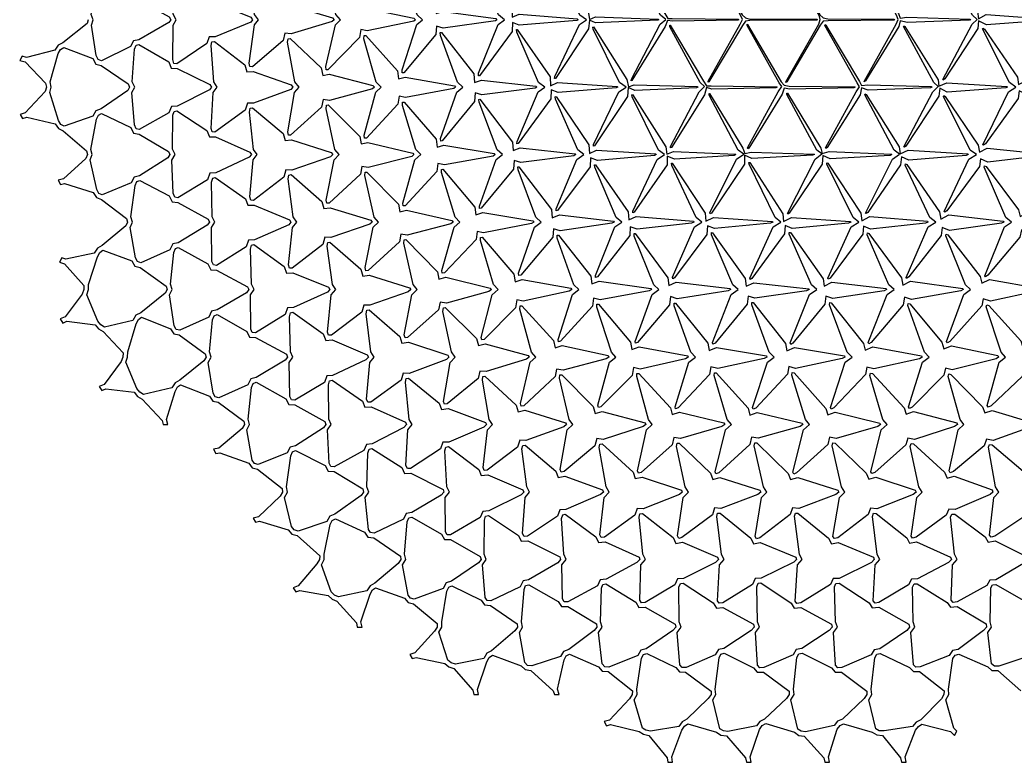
# Model space of a CAD drawing. Extents: x 1 to 101, y 0 to 100.
# Drawn here: x 1 to 64.9, y 0.2 to 47.8 of the extents above; entities that cross this region are included whole.
import ezdxf

# ---------------------------------------------------------------- set-up
doc = ezdxf.new("R2010")
doc.units = 0
doc.layers.add('DEFAULT', color=18, linetype='CONTINUOUS')

msp = doc.modelspace()

# ---------------------------------------------------------------- linework, layer by layer
at = {"layer": 'DEFAULT'}
for points in [[(47.588, 47.918), (47.853, 47.819), (52.166, 47.819), (52.197, 47.794), (52.139, 47.767), (47.866, 47.747), (47.587, 47.691), (47.389, 47.429), (45.239, 43.803), (45.193, 43.782), (45.196, 43.847), (47.238, 47.506), (47.392, 47.806), (47.264, 48.08), (45.184, 51.765), (45.175, 51.837), (45.21, 51.827), (47.366, 48.115)], [(52.565, 47.92), (52.876, 47.856), (57.12, 47.822), (57.156, 47.794), (57.095, 47.764), (52.889, 47.711), (52.565, 47.689), (52.386, 47.433), (50.236, 43.799), (50.179, 43.758), (50.172, 43.798), (52.29, 47.508), (52.366, 47.805), (52.316, 48.079), (50.159, 51.814), (50.161, 51.861), (50.207, 51.832), (52.363, 48.11)], [(57.52, 47.882), (57.94, 47.958), (61.994, 47.83), (62.041, 47.794), (61.971, 47.756), (57.952, 47.611), (57.521, 47.729), (57.427, 47.357), (55.286, 43.874), (55.21, 43.811), (55.191, 43.837), (57.248, 47.507), (57.387, 47.804), (57.272, 48.08), (55.18, 51.772), (55.193, 51.807), (55.257, 51.757), (57.403, 48.186)], [(27.734, 48.183), (28.167, 48.316), (31.545, 47.864), (31.627, 47.794), (31.525, 47.722), (28.177, 47.255), (27.749, 47.38), (27.7, 46.835), (25.642, 44.39), (25.543, 44.387), (25.537, 44.568), (26.49, 47.475), (26.851, 47.794), (26.499, 48.112), (25.533, 51.029), (25.533, 51.218), (25.623, 51.224), (27.686, 48.726)], [(32.605, 47.96), (33.053, 48.137), (36.771, 47.846), (36.839, 47.794), (36.757, 47.741), (33.06, 47.439), (32.62, 47.602), (32.599, 47.03), (30.507, 44.198), (30.432, 44.196), (30.439, 44.352), (31.709, 47.485), (32.117, 47.794), (31.729, 48.102), (30.431, 51.254), (30.418, 51.416), (30.484, 51.422), (32.581, 48.525)], [(37.562, 47.798), (37.951, 47.976), (41.972, 47.831), (42.022, 47.794), (41.95, 47.755), (37.962, 47.594), (37.561, 47.768), (37.506, 47.207), (35.386, 44.022), (35.329, 44.017), (35.34, 44.142), (36.927, 47.494), (37.368, 47.794), (36.94, 48.093), (35.334, 51.458), (35.315, 51.594), (35.361, 51.603), (37.486, 48.342)], [(42.586, 47.876), (42.88, 47.863), (47.112, 47.822), (47.147, 47.794), (47.084, 47.764), (42.894, 47.702), (42.585, 47.734), (42.43, 47.35), (40.291, 43.881), (40.245, 43.872), (40.256, 43.968), (42.11, 47.501), (42.467, 47.805), (42.131, 48.085), (40.246, 51.64), (40.23, 51.742), (40.265, 51.745), (42.41, 48.199)], [(62.534, 47.845), (63.041, 48.118), (66.794, 47.844), (66.858, 47.794), (66.774, 47.742), (63.051, 47.453), (62.551, 47.722), (62.496, 47.226), (60.374, 44.004), (60.275, 43.923), (60.246, 43.949), (62.13, 47.502), (62.454, 47.805), (62.152, 48.085), (60.236, 51.659), (60.26, 51.69), (60.351, 51.617), (62.478, 48.328)], [(13.136, 48.88), (13.526, 48.881), (15.823, 47.946), (15.938, 47.794), (15.815, 47.64), (13.53, 46.701), (13.143, 46.696), (12.999, 46.264), (11.068, 44.952), (10.891, 44.991), (10.813, 45.238), (10.83, 47.451), (11.04, 47.794), (10.844, 48.137), (10.808, 50.364), (10.883, 50.611), (11.057, 50.648), (12.992, 49.31)], [(18.003, 48.649), (18.408, 48.694), (21.064, 47.914), (21.171, 47.794), (21.048, 47.671), (18.416, 46.881), (18.012, 46.924), (17.901, 46.45), (15.924, 44.769), (15.771, 44.782), (15.724, 45.008), (16.053, 47.457), (16.317, 47.794), (16.06, 48.13), (15.721, 50.587), (15.765, 50.815), (15.914, 50.83), (17.894, 49.125)], [(22.871, 48.42), (23.29, 48.51), (26.3, 47.888), (26.4, 47.794), (26.289, 47.699), (23.295, 47.07), (22.878, 47.156), (22.799, 46.645), (20.779, 44.578), (20.655, 44.582), (20.634, 44.791), (21.266, 47.465), (21.585, 47.794), (21.281, 48.122), (20.628, 50.812), (20.648, 51.018), (20.771, 51.021), (22.793, 48.931)], [(8.276, 49.122), (8.639, 49.065), (10.586, 47.983), (10.692, 47.794), (10.572, 47.603), (8.646, 46.511), (8.287, 46.447), (8.111, 46.063), (6.229, 45.149), (6.029, 45.229), (5.905, 45.487), (5.589, 47.451), (5.71, 47.794), (5.574, 48.136), (5.911, 50.085), (6.027, 50.361), (6.214, 50.456), (8.101, 49.506)], [(40.061, 43.495), (40.433, 43.617), (44.507, 43.499), (44.532, 43.464), (44.438, 43.424), (40.469, 43.254), (40.056, 43.433), (40.01, 42.869), (37.892, 39.701), (37.826, 39.682), (37.83, 39.791), (39.449, 43.165), (39.917, 43.464), (39.503, 43.76), (37.805, 47.188), (37.784, 47.317), (37.823, 47.329), (39.956, 43.955)], [(45.073, 43.559), (45.386, 43.541), (49.601, 43.493), (49.617, 43.464), (49.528, 43.43), (45.423, 43.327), (45.072, 43.432), (44.956, 42.972), (42.823, 39.598), (42.761, 39.57), (42.761, 39.649), (44.599, 43.171), (44.96, 43.499), (44.665, 43.754), (42.73, 47.341), (42.715, 47.438), (42.748, 47.44), (44.896, 43.843)], [(50.062, 43.583), (50.383, 43.537), (54.606, 43.492), (54.622, 43.464), (54.535, 43.431), (50.419, 43.332), (50.063, 43.409), (49.935, 43.011), (47.797, 39.56), (47.73, 39.516), (47.721, 39.567), (49.685, 43.174), (49.909, 43.497), (49.754, 43.751), (47.689, 47.426), (47.681, 47.498), (47.718, 47.486), (49.872, 43.796)], [(55.026, 43.564), (55.429, 43.61), (59.516, 43.498), (59.542, 43.464), (59.45, 43.425), (55.462, 43.264), (55.025, 43.427), (54.952, 42.98), (52.818, 39.591), (52.737, 39.528), (52.718, 39.561), (54.691, 43.174), (54.906, 43.495), (54.759, 43.751), (52.686, 47.43), (52.69, 47.482), (52.742, 47.449), (54.891, 43.834)], [(59.994, 43.522), (60.508, 43.736), (64.359, 43.509), (64.4, 43.464), (64.3, 43.414), (60.538, 43.144), (60.048, 43.397), (60.002, 42.884), (57.881, 39.685), (57.782, 39.606), (57.755, 39.637), (59.611, 43.171), (59.954, 43.497), (59.673, 43.754), (57.726, 47.349), (57.739, 47.397), (57.811, 47.346), (59.947, 43.938)], [(25.314, 43.99), (25.744, 44.108), (28.891, 43.548), (28.975, 43.464), (28.855, 43.375), (25.762, 42.791), (25.342, 42.887), (25.272, 42.366), (23.242, 40.197), (23.121, 40.193), (23.103, 40.387), (23.84, 43.139), (24.183, 43.464), (23.87, 43.787), (23.09, 46.571), (23.097, 46.776), (23.202, 46.785), (25.244, 44.506)], [(30.184, 43.766), (30.627, 43.923), (34.125, 43.527), (34.191, 43.464), (34.082, 43.397), (30.648, 42.97), (30.219, 43.102), (30.178, 42.548), (28.112, 40.018), (28.015, 40.009), (28.01, 40.177), (29.051, 43.148), (29.438, 43.464), (29.084, 43.778), (27.995, 46.783), (27.987, 46.967), (28.064, 46.977), (30.142, 44.311)], [(35.062, 43.554), (35.519, 43.754), (39.337, 43.51), (39.381, 43.464), (39.279, 43.413), (35.549, 43.127), (35.107, 43.294), (35.088, 42.72), (32.993, 39.848), (32.913, 39.833), (32.915, 39.97), (34.263, 43.157), (34.692, 43.464), (34.303, 43.768), (32.897, 46.996), (32.878, 47.155), (32.932, 47.168), (35.041, 44.118)], [(65.108, 43.635), (65.613, 43.902), (69.151, 43.525), (69.215, 43.464), (69.108, 43.399), (65.635, 42.991), (65.149, 43.222), (65.079, 42.737), (62.981, 39.831), (62.858, 39.737), (62.822, 39.773), (64.468, 43.166), (64.94, 43.464), (64.524, 43.759), (62.796, 47.208), (62.82, 47.256), (62.922, 47.182), (65.034, 44.103)], [(5.865, 44.945), (6.207, 44.85), (7.94, 43.677), (8.035, 43.464), (7.924, 43.248), (6.215, 42.065), (5.882, 41.953), (5.692, 41.598), (3.84, 40.952), (3.63, 41.074), (3.47, 41.335), (2.915, 43.128), (3.01, 43.464), (2.943, 43.801), (3.46, 45.62), (3.61, 45.888), (3.814, 46.006), (5.673, 45.298)], [(10.714, 44.683), (11.089, 44.653), (13.191, 43.636), (13.294, 43.464), (13.164, 43.287), (11.102, 42.253), (10.731, 42.213), (10.567, 41.811), (8.666, 40.743), (8.471, 40.798), (8.365, 41.047), (8.195, 43.119), (8.368, 43.464), (8.21, 43.808), (8.36, 45.895), (8.457, 46.152), (8.644, 46.211), (10.552, 45.09)], [(15.578, 44.448), (15.978, 44.474), (18.422, 43.603), (18.527, 43.464), (18.397, 43.321), (15.99, 42.434), (15.601, 42.439), (15.47, 41.988), (13.525, 40.569), (13.35, 40.589), (13.28, 40.82), (13.415, 43.122), (13.655, 43.464), (13.44, 43.804), (13.27, 46.133), (13.329, 46.375), (13.49, 46.403), (15.446, 44.894)], [(20.445, 44.218), (20.86, 44.289), (23.66, 43.573), (23.756, 43.464), (23.628, 43.351), (20.876, 42.613), (20.47, 42.666), (20.371, 42.176), (18.381, 40.384), (18.234, 40.388), (18.193, 40.601), (18.627, 43.13), (18.92, 43.464), (18.65, 43.797), (18.183, 46.349), (18.213, 46.575), (18.347, 46.589), (20.347, 44.705)], [(37.558, 39.218), (38.024, 39.432), (41.827, 39.181), (41.855, 39.134), (41.734, 39.079), (38.071, 38.761), (37.63, 38.924), (37.605, 38.357), (35.515, 35.55), (35.425, 35.523), (35.42, 35.651), (36.752, 38.827), (37.199, 39.134), (36.826, 39.437), (35.387, 42.688), (35.367, 42.844), (35.419, 42.857), (37.531, 39.768)], [(42.532, 39.158), (42.962, 39.333), (46.95, 39.172), (46.964, 39.134), (46.847, 39.088), (43.014, 38.852), (42.562, 39.043), (42.546, 38.471), (40.438, 35.437), (40.355, 35.402), (40.35, 35.502), (41.906, 38.833), (42.387, 39.134), (41.994, 39.43), (40.31, 42.849), (40.29, 42.978), (40.33, 42.988), (42.461, 39.636)], [(47.532, 39.204), (47.939, 39.296), (51.996, 39.169), (52.006, 39.134), (51.892, 39.091), (47.991, 38.888), (47.529, 39.099), (47.513, 38.533), (45.396, 35.376), (45.312, 35.327), (45.301, 35.4), (47.013, 38.837), (47.467, 39.165), (47.111, 39.426), (45.256, 42.96), (45.241, 43.063), (45.279, 43.064), (47.421, 39.56)], [(52.509, 39.207), (52.958, 39.326), (56.959, 39.172), (56.974, 39.134), (56.86, 39.088), (53.008, 38.861), (52.538, 39.084), (52.513, 38.533), (50.395, 35.376), (50.302, 35.309), (50.281, 35.359), (52.056, 38.839), (52.478, 39.188), (52.154, 39.424), (50.235, 43.001), (50.229, 43.084), (50.276, 43.069), (52.418, 39.554)], [(57.504, 39.187), (58.015, 39.417), (61.846, 39.18), (61.87, 39.134), (61.747, 39.08), (58.065, 38.771), (57.587, 38.999), (57.542, 38.479), (55.432, 35.43), (55.324, 35.348), (55.295, 35.389), (57.025, 38.838), (57.471, 39.17), (57.119, 39.426), (55.252, 42.968), (55.256, 43.036), (55.323, 42.999), (57.456, 39.625)], [(62.596, 39.284), (63.104, 39.558), (66.669, 39.193), (66.715, 39.134), (66.591, 39.067), (63.144, 38.647), (62.667, 38.862), (62.6, 38.367), (60.508, 35.54), (60.381, 35.447), (60.344, 35.491), (61.918, 38.834), (62.404, 39.134), (62.012, 39.43), (60.301, 42.866), (60.317, 42.931), (60.407, 42.874), (62.522, 39.752)], [(22.906, 39.819), (23.329, 39.91), (26.222, 39.236), (26.299, 39.134), (26.154, 39.024), (23.363, 38.304), (22.953, 38.366), (22.856, 37.876), (20.859, 36.025), (20.712, 36.02), (20.672, 36.222), (21.176, 38.801), (21.488, 39.134), (21.214, 39.464), (20.657, 42.083), (20.677, 42.307), (20.798, 42.323), (22.813, 40.309)], [(27.781, 39.604), (28.218, 39.737), (31.442, 39.213), (31.508, 39.134), (31.375, 39.047), (28.252, 38.477), (27.833, 38.573), (27.767, 38.047), (25.734, 35.856), (25.612, 35.846), (25.592, 36.032), (26.364, 38.809), (26.732, 39.134), (26.427, 39.455), (25.565, 42.298), (25.567, 42.498), (25.663, 42.508), (27.715, 40.122)], [(32.662, 39.397), (33.114, 39.574), (36.649, 39.195), (36.697, 39.134), (36.571, 39.065), (33.154, 38.631), (32.724, 38.762), (32.682, 38.21), (30.618, 35.695), (30.512, 35.674), (30.502, 35.829), (31.569, 38.819), (31.977, 39.134), (31.632, 39.446), (30.474, 42.5), (30.462, 42.681), (30.531, 42.694), (32.617, 39.933)], [(8.302, 40.505), (8.662, 40.443), (10.538, 39.33), (10.622, 39.134), (10.488, 38.929), (8.685, 37.785), (8.339, 37.697), (8.153, 37.331), (6.288, 36.56), (6.077, 36.652), (5.934, 36.905), (5.514, 38.793), (5.646, 39.134), (5.553, 39.475), (5.919, 41.402), (6.044, 41.672), (6.239, 41.766), (8.118, 40.877)], [(13.167, 40.273), (13.557, 40.271), (15.759, 39.295), (15.861, 39.134), (15.728, 38.967), (13.572, 37.973), (13.198, 37.941), (13.044, 37.521), (11.133, 36.373), (10.94, 36.415), (10.843, 36.657), (10.754, 38.79), (10.963, 39.134), (10.8, 39.477), (10.825, 41.658), (10.907, 41.909), (11.085, 41.954), (13.011, 40.685)], [(18.035, 40.044), (18.444, 40.091), (20.991, 39.263), (21.087, 39.134), (20.95, 38.998), (18.464, 38.145), (18.072, 38.16), (17.949, 37.699), (15.993, 36.199), (15.821, 36.209), (15.756, 36.43), (15.973, 38.794), (16.23, 39.134), (16.001, 39.472), (15.745, 41.866), (15.791, 42.11), (15.939, 42.138), (17.911, 40.497)], [(35.175, 35.091), (35.634, 35.274), (39.11, 34.868), (39.148, 34.803), (39.006, 34.73), (35.686, 34.25), (35.258, 34.373), (35.207, 33.832), (33.151, 31.412), (33.033, 31.38), (33.014, 31.526), (34.042, 34.487), (34.456, 34.803), (34.123, 35.116), (32.978, 38.161), (32.966, 38.342), (33.038, 38.355), (35.122, 35.613)], [(40.093, 34.948), (40.565, 35.166), (44.246, 34.857), (44.267, 34.803), (44.124, 34.74), (40.627, 34.343), (40.188, 34.495), (40.148, 33.946), (38.072, 31.3), (37.963, 31.259), (37.947, 31.379), (39.192, 34.494), (39.642, 34.803), (39.289, 35.109), (37.903, 38.322), (37.887, 38.48), (37.944, 38.489), (40.051, 35.476)], [(45.042, 34.859), (45.528, 35.107), (49.32, 34.851), (49.334, 34.803), (49.195, 34.746), (45.591, 34.399), (45.144, 34.571), (45.109, 34.019), (43.021, 31.228), (42.915, 31.175), (42.897, 31.272), (44.302, 34.499), (44.782, 34.803), (44.418, 35.103), (42.845, 38.446), (42.829, 38.58), (42.88, 38.583), (45.001, 35.381)], [(50.029, 34.837), (50.528, 35.107), (54.321, 34.851), (54.337, 34.803), (54.201, 34.746), (50.588, 34.404), (50.13, 34.594), (50.09, 34.055), (47.996, 31.192), (47.888, 31.129), (47.867, 31.208), (49.369, 34.501), (49.861, 34.803), (49.488, 35.101), (47.812, 38.513), (47.802, 38.628), (47.855, 38.621), (49.981, 35.344)], [(55.056, 34.884), (55.561, 35.159), (59.256, 34.856), (59.279, 34.803), (59.141, 34.741), (55.618, 34.357), (55.156, 34.55), (55.105, 34.027), (53.015, 31.22), (52.895, 31.14), (52.864, 31.202), (54.374, 34.502), (54.865, 34.803), (54.488, 35.101), (52.812, 38.513), (52.809, 38.615), (52.874, 38.593), (54.996, 35.371)], [(60.124, 35.001), (60.628, 35.265), (64.122, 34.867), (64.16, 34.803), (64.018, 34.731), (60.68, 34.26), (60.213, 34.451), (60.142, 33.957), (58.064, 31.289), (57.928, 31.198), (57.89, 31.256), (59.318, 34.499), (59.797, 34.803), (59.426, 35.103), (57.841, 38.454), (57.85, 38.543), (57.937, 38.5), (60.045, 35.466)], [(65.215, 35.159), (65.716, 35.403), (68.948, 34.883), (69.004, 34.803), (68.86, 34.716), (65.76, 34.135), (65.293, 34.312), (65.199, 33.847), (63.141, 31.398), (62.988, 31.302), (62.942, 31.368), (64.203, 34.494), (64.656, 34.803), (64.301, 35.108), (62.898, 38.333), (62.917, 38.427), (63.026, 38.371), (65.114, 35.596)], [(20.51, 35.67), (20.926, 35.732), (23.527, 34.929), (23.608, 34.803), (23.456, 34.669), (20.961, 33.82), (20.566, 33.84), (20.443, 33.379), (18.485, 31.858), (18.31, 31.861), (18.246, 32.073), (18.499, 34.465), (18.776, 34.803), (18.547, 35.141), (18.226, 37.584), (18.265, 37.824), (18.406, 37.85), (20.389, 36.124)], [(25.394, 35.47), (25.822, 35.57), (28.736, 34.904), (28.808, 34.803), (28.66, 34.694), (25.86, 33.978), (25.454, 34.034), (25.36, 33.538), (23.365, 31.702), (23.212, 31.69), (23.17, 31.886), (23.682, 34.472), (24.012, 34.803), (23.747, 35.133), (23.142, 37.787), (23.162, 38.003), (23.282, 38.015), (25.301, 35.957)], [(30.278, 35.269), (30.723, 35.415), (33.933, 34.884), (33.99, 34.803), (33.846, 34.714), (30.767, 34.123), (30.351, 34.212), (30.282, 33.688), (28.254, 31.554), (28.119, 31.528), (28.09, 31.697), (28.869, 34.48), (29.243, 34.803), (28.94, 35.124), (28.059, 37.98), (28.059, 38.182), (28.151, 38.194), (30.207, 35.775)], [(10.768, 36.117), (11.138, 36.073), (13.089, 34.992), (13.17, 34.803), (13.029, 34.605), (11.166, 33.487), (10.814, 33.409), (10.634, 33.033), (8.761, 32.198), (8.547, 32.27), (8.411, 32.512), (8.075, 34.461), (8.235, 34.803), (8.127, 35.147), (8.391, 37.148), (8.504, 37.41), (8.698, 37.485), (10.589, 36.496)], [(15.635, 35.886), (16.033, 35.901), (18.309, 34.958), (18.401, 34.803), (18.256, 34.641), (16.058, 33.664), (15.683, 33.638), (15.533, 33.211), (13.617, 32.023), (13.423, 32.055), (13.328, 32.288), (13.291, 34.46), (13.517, 34.803), (13.346, 35.146), (13.307, 37.376), (13.377, 37.63), (13.545, 37.674), (15.484, 36.304)], [(37.72, 30.838), (38.183, 31.022), (41.512, 30.547), (41.549, 30.473), (41.392, 30.389), (38.244, 29.83), (37.819, 29.937), (37.753, 29.414), (35.714, 27.169), (35.577, 27.126), (35.547, 27.269), (36.468, 30.154), (36.88, 30.473), (36.57, 30.788), (35.502, 33.778), (35.495, 33.962), (35.575, 33.971), (37.65, 31.336)], [(42.663, 30.74), (43.139, 30.952), (46.601, 30.539), (46.628, 30.473), (46.472, 30.396), (43.204, 29.893), (42.769, 30.024), (42.709, 29.498), (40.654, 27.086), (40.523, 27.033), (40.495, 27.154), (41.585, 30.159), (42.025, 30.473), (41.698, 30.783), (40.445, 33.903), (40.435, 34.066), (40.507, 34.068), (42.599, 31.238)], [(47.632, 30.686), (48.117, 30.918), (51.644, 30.535), (51.663, 30.473), (51.504, 30.399), (48.188, 29.918), (47.746, 30.064), (47.687, 29.54), (45.625, 27.045), (45.492, 26.979), (45.462, 27.08), (46.66, 30.162), (47.118, 30.473), (46.78, 30.779), (45.407, 33.984), (45.398, 34.13), (45.467, 34.127), (47.568, 31.179)], [(52.64, 30.699), (53.134, 30.944), (56.61, 30.538), (56.637, 30.473), (56.481, 30.397), (53.199, 29.9), (52.75, 30.056), (52.684, 29.546), (50.62, 27.039), (50.483, 26.963), (50.448, 27.051), (51.69, 30.164), (52.159, 30.473), (51.821, 30.777), (50.389, 34.023), (50.387, 34.15), (50.464, 34.131), (52.566, 31.174)], [(57.679, 30.767), (58.176, 31.011), (61.526, 30.545), (61.558, 30.473), (61.398, 30.389), (58.241, 29.835), (57.787, 29.993), (57.705, 29.504), (55.65, 27.08), (55.5, 26.993), (55.458, 27.072), (56.668, 30.163), (57.128, 30.473), (56.79, 30.779), (55.403, 33.993), (55.408, 34.112), (55.497, 34.082), (57.592, 31.224)], [(62.75, 30.889), (63.243, 31.116), (66.393, 30.558), (66.438, 30.473), (66.276, 30.377), (63.302, 29.739), (62.846, 29.89), (62.745, 29.428), (60.704, 27.155), (60.542, 27.065), (60.493, 27.148), (61.591, 30.159), (62.036, 30.473), (61.71, 30.782), (60.439, 33.916), (60.457, 34.029), (60.568, 33.982), (62.645, 31.326)], [(18.123, 31.535), (18.526, 31.561), (20.822, 30.626), (20.903, 30.473), (20.748, 30.31), (18.562, 29.328), (18.187, 29.3), (18.036, 28.877), (16.12, 27.697), (15.918, 27.716), (15.82, 27.936), (15.812, 30.13), (16.045, 30.473), (15.869, 30.816), (15.798, 33.07), (15.864, 33.324), (16.027, 33.366), (17.971, 31.951)], [(23.011, 31.341), (23.43, 31.409), (26.018, 30.6), (26.093, 30.473), (25.935, 30.336), (23.471, 29.473), (23.079, 29.487), (22.953, 29.03), (21, 27.547), (20.819, 27.545), (20.749, 27.751), (20.991, 30.134), (21.278, 30.473), (21.059, 30.81), (20.721, 33.266), (20.761, 33.503), (20.902, 33.525), (22.886, 31.789)], [(27.902, 31.154), (28.34, 31.267), (31.201, 30.578), (31.267, 30.473), (31.11, 30.358), (28.385, 29.609), (27.979, 29.66), (27.877, 29.175), (25.889, 27.404), (25.727, 27.387), (25.678, 27.576), (26.162, 30.141), (26.495, 30.473), (26.239, 30.803), (25.646, 33.448), (25.663, 33.672), (25.779, 33.689), (27.799, 31.623)], [(32.802, 30.98), (33.252, 31.13), (36.376, 30.56), (36.425, 30.473), (36.266, 30.376), (33.307, 29.731), (32.892, 29.811), (32.81, 29.302), (30.795, 27.279), (30.647, 27.247), (30.61, 27.413), (31.323, 30.147), (31.696, 30.473), (31.407, 30.795), (30.573, 33.618), (30.574, 33.825), (30.669, 33.84), (32.72, 31.469)], [(8.385, 31.989), (8.73, 31.9), (10.39, 30.695), (10.453, 30.473), (10.326, 30.24), (8.759, 28.996), (8.453, 28.839), (8.26, 28.501), (6.429, 28.067), (6.206, 28.215), (6.013, 28.46), (5.299, 30.147), (5.401, 30.473), (5.394, 30.807), (5.978, 32.581), (6.13, 32.863), (6.325, 33.003), (8.18, 32.32)], [(13.248, 31.753), (13.626, 31.723), (15.614, 30.658), (15.696, 30.473), (15.552, 30.279), (13.655, 29.175), (13.306, 29.093), (13.132, 28.707), (11.258, 27.864), (11.036, 27.922), (10.899, 28.151), (10.605, 30.13), (10.779, 30.473), (10.664, 30.817), (10.877, 32.857), (10.982, 33.118), (11.171, 33.187), (13.071, 32.133)], [(35.354, 26.74), (35.806, 26.883), (38.769, 26.24), (38.816, 26.143), (38.645, 26.032), (35.867, 25.306), (35.453, 25.374), (35.353, 24.89), (33.355, 23.029), (33.191, 22.993), (33.142, 23.158), (33.748, 25.814), (34.112, 26.143), (33.845, 26.468), (33.1, 29.225), (33.11, 29.434), (33.216, 29.445), (35.254, 27.205)], [(40.291, 26.631), (40.755, 26.804), (43.87, 26.23), (43.91, 26.143), (43.739, 26.043), (40.82, 25.38), (40.399, 25.469), (40.31, 24.973), (38.295, 22.948), (38.138, 22.902), (38.096, 23.051), (38.856, 25.819), (39.253, 26.143), (38.97, 26.462), (38.046, 29.35), (38.047, 29.542), (38.142, 29.548), (40.2, 27.101)], [(45.255, 26.568), (45.729, 26.764), (48.921, 26.225), (48.956, 26.143), (48.786, 26.048), (45.797, 25.416), (45.367, 25.523), (45.281, 25.028), (43.254, 22.894), (43.099, 22.835), (43.058, 22.963), (43.943, 25.823), (44.362, 26.143), (44.065, 26.458), (43.004, 29.443), (43.004, 29.616), (43.095, 29.613), (45.165, 27.034)], [(50.244, 26.549), (50.726, 26.758), (53.928, 26.224), (53.96, 26.143), (53.788, 26.048), (50.796, 25.418), (50.359, 25.538), (50.269, 25.051), (48.238, 22.871), (48.082, 22.804), (48.039, 22.921), (48.986, 25.825), (49.416, 26.143), (49.112, 26.456), (47.983, 29.49), (47.985, 29.65), (48.076, 29.64), (50.151, 27.008)], [(55.264, 26.584), (55.751, 26.797), (58.878, 26.229), (58.916, 26.143), (58.744, 26.043), (55.818, 25.383), (55.378, 25.504), (55.281, 25.029), (53.253, 22.893), (53.088, 22.814), (53.038, 22.919), (53.988, 25.825), (54.421, 26.143), (54.119, 26.456), (52.98, 29.497), (52.988, 29.644), (53.09, 29.621), (55.161, 27.027)], [(60.313, 26.668), (60.797, 26.87), (63.786, 26.239), (63.835, 26.143), (63.666, 26.035), (60.857, 25.323), (60.417, 25.438), (60.306, 24.981), (58.289, 22.94), (58.112, 22.857), (58.056, 22.959), (58.947, 25.823), (59.369, 26.143), (59.072, 26.458), (58.001, 29.451), (58.02, 29.589), (58.138, 29.553), (60.197, 27.096)], [(65.384, 26.791), (65.864, 26.974), (68.652, 26.253), (68.708, 26.143), (68.535, 26.019), (65.922, 25.221), (65.48, 25.329), (65.346, 24.903), (63.346, 23.017), (63.154, 22.929), (63.087, 23.031), (63.875, 25.82), (64.275, 26.143), (63.987, 26.462), (63.039, 29.366), (63.07, 29.502), (63.21, 29.453), (65.249, 27.197)], [(15.743, 27.414), (16.129, 27.397), (18.108, 26.328), (18.182, 26.143), (18.031, 25.945), (16.165, 24.828), (15.815, 24.747), (15.637, 24.369), (13.765, 23.542), (13.541, 23.6), (13.402, 23.829), (13.097, 25.8), (13.277, 26.143), (13.168, 26.487), (13.375, 28.531), (13.475, 28.801), (13.656, 28.875), (15.561, 27.785)], [(20.632, 27.221), (21.038, 27.249), (23.298, 26.299), (23.374, 26.143), (23.214, 25.975), (21.078, 24.972), (20.705, 24.938), (20.549, 24.523), (18.64, 23.391), (18.431, 23.41), (18.328, 23.626), (18.293, 25.8), (18.529, 26.143), (18.364, 26.486), (18.3, 28.734), (18.367, 28.988), (18.532, 29.029), (20.475, 27.628)], [(25.528, 27.041), (25.95, 27.11), (28.478, 26.275), (28.547, 26.143), (28.38, 25.999), (25.998, 25.1), (25.608, 25.106), (25.474, 24.661), (23.53, 23.255), (23.339, 23.25), (23.261, 23.452), (23.461, 25.803), (23.745, 26.143), (23.537, 26.481), (23.23, 28.913), (23.272, 29.153), (23.416, 29.178), (25.395, 27.476)], [(30.435, 26.881), (30.873, 26.989), (33.633, 26.256), (33.695, 26.143), (33.528, 26.018), (30.925, 25.216), (30.525, 25.251), (30.411, 24.779), (28.439, 23.139), (28.261, 23.115), (28.199, 23.297), (28.612, 25.808), (28.941, 26.143), (28.702, 26.474), (28.162, 29.081), (28.185, 29.304), (28.309, 29.319), (30.32, 27.333)], [(10.873, 27.639), (11.228, 27.566), (12.895, 26.364), (12.951, 26.143), (12.818, 25.909), (11.263, 24.659), (10.958, 24.501), (10.764, 24.165), (8.933, 23.743), (8.71, 23.893), (8.516, 24.137), (7.792, 25.818), (7.918, 26.143), (7.926, 26.479), (8.466, 28.282), (8.611, 28.566), (8.803, 28.699), (10.664, 27.964)], [(32.986, 22.638), (33.423, 22.737), (36.033, 21.937), (36.09, 21.813), (35.912, 21.673), (33.482, 20.795), (33.085, 20.816), (32.954, 20.369), (31.001, 18.887), (30.809, 18.868), (30.734, 19.054), (31.027, 21.475), (31.342, 21.813), (31.127, 22.147), (30.693, 24.675), (30.724, 24.905), (30.858, 24.923), (32.855, 23.07)], [(37.925, 22.533), (38.373, 22.659), (41.134, 21.925), (41.185, 21.813), (41.008, 21.685), (38.435, 20.869), (38.029, 20.914), (37.909, 20.454), (35.936, 18.804), (35.751, 18.768), (35.687, 18.936), (36.141, 21.479), (36.491, 21.813), (36.253, 22.142), (35.64, 24.803), (35.663, 25.012), (35.788, 25.017), (37.806, 22.975)], [(42.88, 22.455), (43.339, 22.606), (46.201, 21.918), (46.249, 21.813), (46.071, 21.693), (43.404, 20.919), (42.99, 20.98), (42.878, 20.512), (40.891, 18.746), (40.71, 18.697), (40.65, 18.847), (41.229, 21.483), (41.601, 21.813), (41.345, 22.138), (40.6, 24.896), (40.616, 25.093), (40.732, 25.093), (42.765, 22.897)], [(47.859, 22.419), (48.325, 22.584), (51.229, 21.915), (51.272, 21.813), (51.091, 21.696), (48.394, 20.934), (47.975, 21.006), (47.863, 20.54), (45.87, 18.719), (45.686, 18.655), (45.625, 18.789), (46.288, 21.486), (46.674, 21.813), (46.408, 22.135), (45.573, 24.958), (45.588, 25.14), (45.704, 25.131), (47.745, 22.859)], [(52.866, 22.431), (53.339, 22.605), (56.203, 21.917), (56.248, 21.813), (56.068, 21.693), (53.405, 20.916), (52.98, 20.998), (52.861, 20.544), (50.867, 18.715), (50.68, 18.645), (50.617, 18.77), (51.306, 21.486), (51.701, 21.813), (51.434, 22.134), (50.562, 24.984), (50.581, 25.153), (50.703, 25.133), (52.744, 22.857)], [(57.895, 22.481), (58.368, 22.651), (61.143, 21.924), (61.189, 21.813), (61.005, 21.685), (58.437, 20.867), (58.008, 20.949), (57.877, 20.514), (55.89, 18.744), (55.695, 18.67), (55.626, 18.791), (56.285, 21.486), (56.674, 21.813), (56.409, 22.135), (55.572, 24.959), (55.598, 25.124), (55.729, 25.097), (57.763, 22.893)], [(62.943, 22.564), (63.415, 22.725), (66.049, 21.936), (66.102, 21.813), (65.922, 21.674), (63.477, 20.803), (63.051, 20.876), (62.906, 20.46), (60.931, 18.798), (60.727, 18.726), (60.651, 18.85), (61.227, 21.483), (61.605, 21.813), (61.354, 22.138), (60.596, 24.905), (60.631, 25.067), (60.775, 25.034), (62.796, 22.957)], [(18.258, 23.11), (18.643, 23.091), (20.578, 22.003), (20.64, 21.813), (20.481, 21.607), (18.688, 20.459), (18.346, 20.365), (18.161, 19.997), (16.299, 19.252), (16.067, 19.315), (15.916, 19.536), (15.561, 21.471), (15.747, 21.813), (15.659, 22.157), (15.879, 24.192), (15.983, 24.457), (16.17, 24.528), (18.07, 23.471)], [(23.155, 22.932), (23.561, 22.957), (25.75, 21.976), (25.813, 21.813), (25.642, 21.633), (23.613, 20.586), (23.244, 20.541), (23.077, 20.143), (21.18, 19.11), (20.961, 19.131), (20.845, 19.342), (20.748, 21.469), (20.983, 21.813), (20.836, 22.156), (20.811, 24.376), (20.884, 24.629), (21.053, 24.673), (22.99, 23.324)], [(28.067, 22.778), (28.49, 22.843), (30.896, 21.955), (30.96, 21.813), (30.787, 21.655), (28.544, 20.698), (28.158, 20.689), (28.01, 20.264), (26.083, 18.99), (25.879, 18.989), (25.787, 19.19), (25.895, 21.471), (26.176, 21.813), (25.993, 22.152), (25.748, 24.538), (25.798, 24.778), (25.95, 24.804), (27.918, 23.191)], [(35.556, 18.429), (35.987, 18.508), (38.402, 17.624), (38.456, 17.483), (38.273, 17.323), (36.05, 16.357), (35.663, 16.351), (35.511, 15.931), (33.585, 14.663), (33.37, 14.644), (33.274, 14.825), (33.428, 17.142), (33.724, 17.483), (33.537, 17.82), (33.23, 20.253), (33.278, 20.483), (33.43, 20.5), (35.405, 18.834)], [(40.508, 18.347), (40.952, 18.452), (43.475, 17.615), (43.525, 17.483), (43.34, 17.333), (41.018, 16.409), (40.621, 16.424), (40.476, 15.997), (38.533, 14.598), (38.325, 14.566), (38.239, 14.736), (38.514, 17.145), (38.838, 17.483), (38.633, 17.817), (38.191, 20.351), (38.228, 20.569), (38.371, 20.576), (40.364, 18.757)], [(45.481, 18.299), (45.935, 18.426), (48.509, 17.61), (48.559, 17.483), (48.374, 17.338), (46.001, 16.436), (45.597, 16.465), (45.456, 16.035), (43.504, 14.561), (43.297, 14.516), (43.214, 14.674), (43.575, 17.147), (43.917, 17.483), (43.699, 17.814), (43.163, 20.418), (43.195, 20.626), (43.332, 20.627), (45.337, 18.705)], [(50.474, 18.287), (50.932, 18.422), (53.514, 17.61), (53.564, 17.483), (53.379, 17.338), (50.998, 16.439), (50.592, 16.475), (50.449, 16.048), (48.494, 14.548), (48.284, 14.495), (48.201, 14.641), (48.607, 17.148), (48.956, 17.483), (48.731, 17.813), (48.149, 20.45), (48.182, 20.649), (48.32, 20.643), (50.328, 18.688)], [(55.491, 18.316), (55.951, 18.451), (58.477, 17.615), (58.531, 17.483), (58.35, 17.334), (56.013, 16.416), (55.603, 16.455), (55.454, 16.038), (53.501, 14.557), (53.286, 14.497), (53.199, 14.637), (53.611, 17.148), (53.961, 17.483), (53.735, 17.813), (53.148, 20.454), (53.186, 20.642), (53.334, 20.625), (55.338, 18.707)], [(60.527, 18.38), (60.984, 18.503), (63.41, 17.623), (63.463, 17.483), (63.28, 17.324), (61.047, 16.362), (60.637, 16.396), (60.475, 15.999), (58.531, 14.596), (58.305, 14.531), (58.211, 14.665), (58.584, 17.147), (58.924, 17.483), (58.701, 17.814), (58.162, 20.42), (58.21, 20.599), (58.373, 20.574), (60.365, 18.759)], [(65.58, 18.471), (66.034, 18.583), (68.306, 17.638), (68.362, 17.483), (68.184, 17.31), (66.093, 16.288), (65.688, 16.307), (65.51, 15.933), (63.583, 14.661), (63.344, 14.598), (63.237, 14.73), (63.52, 17.145), (63.846, 17.483), (63.639, 17.817), (63.188, 20.357), (63.247, 20.535), (63.423, 20.508), (65.4, 18.826)], [(20.791, 18.837), (21.172, 18.81), (23.016, 17.683), (23.062, 17.483), (22.899, 17.263), (21.226, 16.064), (20.896, 15.948), (20.702, 15.6), (18.854, 14.988), (18.612, 15.063), (18.442, 15.278), (17.991, 17.143), (18.169, 17.483), (18.111, 17.826), (18.397, 19.812), (18.511, 20.078), (18.702, 20.16), (20.592, 19.181)], [(25.7, 18.679), (26.101, 18.691), (28.168, 17.659), (28.224, 17.483), (28.052, 17.289), (26.155, 16.185), (25.797, 16.118), (25.619, 15.74), (23.739, 14.851), (23.508, 14.882), (23.374, 15.091), (23.172, 17.139), (23.397, 17.483), (23.279, 17.827), (23.333, 19.986), (23.419, 20.238), (23.599, 20.286), (25.521, 19.052)], [(30.621, 18.542), (31.038, 18.59), (33.298, 17.639), (33.356, 17.483), (33.179, 17.309), (31.096, 16.284), (30.722, 16.249), (30.559, 15.844), (28.654, 14.748), (28.432, 14.75), (28.32, 14.945), (28.312, 17.14), (28.576, 17.483), (28.418, 17.824), (28.278, 20.13), (28.342, 20.371), (28.508, 20.4), (30.458, 18.936)], [(33.19, 14.332), (33.602, 14.363), (35.664, 13.329), (35.715, 13.153), (35.54, 12.956), (33.661, 11.845), (33.3, 11.784), (33.116, 11.413), (31.236, 10.517), (30.997, 10.533), (30.861, 10.726), (30.706, 12.809), (30.942, 13.153), (30.815, 13.496), (30.819, 15.694), (30.899, 15.943), (31.076, 15.984), (33.005, 14.693)], [(38.14, 14.244), (38.563, 14.299), (40.746, 13.316), (40.795, 13.153), (40.611, 12.968), (38.628, 11.901), (38.255, 11.862), (38.079, 11.478), (36.183, 10.453), (35.947, 10.446), (35.824, 10.627), (35.801, 12.809), (36.067, 13.153), (35.915, 13.494), (35.779, 15.797), (35.846, 16.034), (36.016, 16.059), (37.964, 14.617)], [(43.107, 14.188), (43.54, 14.263), (45.793, 13.31), (45.841, 13.153), (45.655, 12.975), (43.607, 11.935), (43.224, 11.916), (43.051, 11.528), (41.143, 10.404), (40.912, 10.385), (40.799, 10.559), (40.866, 12.81), (41.156, 13.153), (40.99, 13.492), (40.749, 15.874), (40.809, 16.099), (40.974, 16.112), (42.936, 14.563)], [(48.093, 14.163), (48.533, 14.251), (50.809, 13.307), (50.861, 13.153), (50.677, 12.979), (48.596, 11.953), (48.209, 11.94), (48.04, 11.549), (46.126, 10.383), (45.893, 10.353), (45.783, 10.518), (45.906, 12.811), (46.208, 13.153), (46.032, 13.49), (45.732, 15.918), (45.788, 16.134), (45.953, 16.14), (47.921, 14.535)], [(53.095, 14.166), (53.538, 14.26), (55.797, 13.309), (55.847, 13.153), (55.662, 12.976), (53.604, 11.94), (53.214, 11.933), (53.04, 11.549), (51.126, 10.384), (50.888, 10.343), (50.775, 10.496), (50.927, 12.812), (51.23, 13.153), (51.047, 13.49), (50.726, 15.933), (50.783, 16.143), (50.95, 16.143), (52.919, 14.531)], [(58.117, 14.205), (58.562, 14.297), (60.749, 13.316), (60.801, 13.153), (60.621, 12.97), (58.623, 11.909), (58.232, 11.901), (58.049, 11.532), (56.14, 10.401), (55.897, 10.36), (55.78, 10.511), (55.912, 12.811), (56.214, 13.153), (56.036, 13.49), (55.73, 15.922), (55.793, 16.125), (55.968, 16.12), (57.931, 14.555)], [(63.161, 14.281), (63.601, 14.361), (65.667, 13.329), (65.718, 13.153), (65.543, 12.957), (63.66, 11.848), (63.271, 11.834), (63.074, 11.488), (61.175, 10.443), (60.922, 10.403), (60.795, 10.55), (60.875, 12.811), (61.163, 13.153), (60.992, 13.492), (60.748, 15.877), (60.823, 16.074), (61.012, 16.064), (62.961, 14.612)], [(23.343, 14.596), (23.715, 14.552), (25.424, 13.369), (25.445, 13.153), (25.278, 12.911), (23.78, 11.636), (23.478, 11.475), (23.278, 11.153), (21.451, 10.773), (21.196, 10.877), (20.989, 11.076), (20.363, 12.821), (20.534, 13.153), (20.533, 13.494), (20.926, 15.401), (21.057, 15.668), (21.255, 15.765), (23.13, 14.916)], [(28.259, 14.45), (28.654, 14.448), (30.555, 13.347), (30.603, 13.153), (30.436, 12.939), (28.709, 11.763), (28.37, 11.663), (28.178, 11.309), (26.322, 10.619), (26.077, 10.671), (25.916, 10.876), (25.561, 12.811), (25.77, 13.153), (25.695, 13.497), (25.865, 15.569), (25.967, 15.825), (26.156, 15.885), (28.061, 14.794)], [(35.775, 10.149), (36.175, 10.153), (38.011, 9.024), (38.041, 8.823), (37.867, 8.597), (36.241, 7.378), (35.909, 7.264), (35.709, 6.93), (33.862, 6.338), (33.593, 6.369), (33.414, 6.541), (33.066, 8.48), (33.276, 8.823), (33.199, 9.167), (33.364, 11.243), (33.469, 11.491), (33.664, 11.545), (35.566, 10.474)], [(40.736, 10.082), (41.145, 10.104), (43.073, 9.013), (43.106, 8.823), (42.925, 8.607), (41.214, 7.424), (40.863, 7.345), (40.662, 7.007), (38.799, 6.262), (38.542, 6.281), (38.385, 6.461), (38.143, 8.479), (38.375, 8.823), (38.275, 9.167), (38.335, 11.321), (38.428, 11.562), (38.619, 11.601), (40.535, 10.417)], [(45.716, 10.046), (46.133, 10.083), (48.1, 9.009), (48.135, 8.823), (47.952, 8.612), (46.202, 7.446), (45.843, 7.378), (45.645, 7.035), (43.776, 6.234), (43.516, 6.236), (43.365, 6.406), (43.196, 8.478), (43.446, 8.823), (43.332, 9.166), (43.312, 11.381), (43.4, 11.61), (43.591, 11.635), (45.515, 10.382)], [(50.709, 10.035), (51.133, 10.084), (53.099, 9.009), (53.14, 8.823), (52.962, 8.613), (51.197, 7.454), (50.837, 7.39), (50.638, 7.046), (48.767, 6.224), (48.505, 6.217), (48.355, 6.38), (48.221, 8.478), (48.478, 8.823), (48.356, 9.165), (48.303, 11.406), (48.387, 11.632), (48.576, 11.653), (50.506, 10.364)], [(55.72, 10.054), (56.143, 10.101), (58.078, 9.013), (58.115, 8.823), (57.937, 8.609), (56.209, 7.434), (55.847, 7.372), (55.643, 7.037), (53.774, 6.232), (53.505, 6.217), (53.352, 6.371), (53.23, 8.478), (53.484, 8.823), (53.356, 9.165), (53.303, 11.405), (53.392, 11.625), (53.586, 11.641), (55.512, 10.376)], [(60.748, 10.102), (61.169, 10.143), (63.023, 9.022), (63.048, 8.823), (62.867, 8.597), (61.241, 7.378), (60.881, 7.313), (60.663, 7.003), (58.802, 6.265), (58.524, 6.25), (58.361, 6.394), (58.207, 8.478), (58.456, 8.823), (58.336, 9.166), (58.311, 11.385), (58.408, 11.597), (58.612, 11.609), (60.53, 10.409)], [(65.8, 10.191), (66.214, 10.22), (67.926, 9.038), (67.944, 8.823), (67.775, 8.581), (66.282, 7.304), (65.932, 7.225), (65.7, 6.944), (63.851, 6.324), (63.565, 6.32), (63.385, 6.461), (63.143, 8.479), (63.383, 8.823), (63.286, 9.166), (63.33, 11.333), (63.443, 11.537), (63.662, 11.548), (65.565, 10.471)], [(30.83, 10.245), (31.213, 10.218), (32.929, 9.038), (32.951, 8.823), (32.783, 8.582), (31.278, 7.31), (30.98, 7.142), (30.784, 6.814), (28.958, 6.452), (28.686, 6.53), (28.474, 6.704), (27.905, 8.488), (28.092, 8.823), (28.078, 9.165), (28.409, 11.118), (28.533, 11.38), (28.732, 11.464), (30.613, 10.557)], [(43.352, 5.951), (43.74, 5.936), (45.368, 4.718), (45.368, 4.493), (45.196, 4.237), (43.816, 2.909), (43.519, 2.743), (43.307, 2.452), (41.484, 2.154), (41.191, 2.208), (40.965, 2.349), (40.43, 4.156), (40.629, 4.493), (40.611, 4.836), (40.897, 6.821), (41.026, 7.062), (41.239, 7.125), (43.118, 6.235)], [(48.339, 5.93), (48.734, 5.925), (50.382, 4.716), (50.384, 4.493), (50.211, 4.239), (48.809, 2.921), (48.502, 2.774), (48.284, 2.484), (46.458, 2.122), (46.161, 2.157), (45.944, 2.294), (45.485, 4.153), (45.687, 4.493), (45.644, 4.836), (45.885, 6.855), (46.009, 7.092), (46.221, 7.147), (48.106, 6.213)], [(53.34, 5.931), (53.739, 5.934), (55.371, 4.718), (55.374, 4.493), (55.204, 4.238), (53.813, 2.915), (53.498, 2.781), (53.274, 2.5), (51.445, 2.106), (51.151, 2.139), (50.939, 2.279), (50.498, 4.153), (50.704, 4.493), (50.656, 4.837), (50.88, 6.868), (51.002, 7.103), (51.215, 7.154), (53.101, 6.206)], [(58.36, 5.966), (58.758, 5.969), (60.328, 4.725), (60.323, 4.493), (60.157, 4.23), (58.832, 2.876), (58.533, 2.72), (58.31, 2.448), (56.488, 2.158), (56.173, 2.177), (55.942, 2.286), (55.492, 4.153), (55.693, 4.493), (55.647, 4.836), (55.884, 6.858), (56.012, 7.086), (56.231, 7.135), (58.112, 6.225)]]:
    msp.add_lwpolyline(points, close=True, dxfattribs=at)
msp.add_lwpolyline([(5.39, 47.794), (5.309, 47.558), (3.767, 46.302), (3.452, 46.161), (3.251, 45.836), (1.417, 45.373), (1.155, 45.448), (1, 45.18), (1.335, 45.085), (2.652, 43.727), (2.701, 43.464), (2.623, 43.195), (1.347, 41.818), (1.019, 41.716), (1.172, 41.449), (1.436, 41.531), (3.266, 41.115), (3.473, 40.803), (3.784, 40.657), (5.27, 39.377), (5.33, 39.134), (5.227, 38.883), (3.802, 37.575), (3.454, 37.498), (3.611, 37.225), (3.868, 37.282), (5.713, 36.702), (5.917, 36.375), (6.249, 36.262), (7.849, 35.032), (7.913, 34.803), (7.793, 34.565), (6.274, 33.299), (5.973, 33.134), (5.778, 32.804), (3.95, 32.423), (3.686, 32.511), (3.533, 32.245), (3.856, 32.139), (5.1, 30.746), (5.097, 30.473), (5.001, 30.184), (3.897, 28.722), (3.595, 28.594), (3.746, 28.332), (4.014, 28.445), (5.833, 28.221), (6.053, 27.951), (6.342, 27.78), (7.634, 26.41), (7.612, 26.143), (7.494, 25.853), (6.4, 24.385), (6.099, 24.256), (6.25, 23.994), (6.519, 24.11), (8.337, 23.896), (8.558, 23.628), (8.845, 23.456), (10.127, 22.081), (10.188, 21.813), (10.496, 21.813), (10.419, 22.149), (10.969, 23.945), (11.115, 24.228), (11.309, 24.362), (13.168, 23.641), (13.379, 23.319), (13.733, 23.244), (15.385, 22.036), (15.423, 21.813), (15.278, 21.571), (13.78, 20.296), (13.423, 20.231), (13.582, 19.955), (13.834, 20.001), (15.688, 19.342), (15.907, 19.037), (16.256, 18.955), (17.832, 17.715), (17.852, 17.483), (17.703, 17.228), (16.313, 15.904), (15.969, 15.821), (16.125, 15.55), (16.383, 15.613), (18.225, 15.071), (18.455, 14.791), (18.793, 14.694), (20.248, 13.4), (20.224, 13.153), (20.068, 12.875), (18.87, 11.46), (18.553, 11.346), (18.705, 11.082), (18.971, 11.177), (20.796, 10.847), (21.043, 10.612), (21.357, 10.488), (22.6, 9.095), (22.657, 8.823), (22.963, 8.823), (22.893, 9.157), (23.478, 10.93), (23.634, 11.205), (23.834, 11.341), (25.688, 10.681), (25.917, 10.395), (26.272, 10.324), (27.797, 9.061), (27.779, 8.823), (27.612, 8.552), (26.351, 7.168), (26.025, 7.064), (26.179, 6.798), (26.443, 6.882), (28.272, 6.482), (28.532, 6.264), (28.861, 6.168), (30.088, 4.767), (30.143, 4.493), (30.449, 4.493), (30.383, 4.826), (30.982, 6.589), (31.136, 6.872), (31.331, 7.015), (33.185, 6.347), (33.434, 6.095), (33.799, 6.044), (35.235, 4.742), (35.315, 4.493), (35.63, 4.493), (35.521, 4.833), (35.931, 6.728), (36.07, 6.987), (36.276, 7.08), (38.145, 6.281), (38.38, 6), (38.756, 5.965), (40.332, 4.725), (40.313, 4.493), (40.138, 4.226), (38.841, 2.859), (38.509, 2.761), (38.663, 2.494), (38.926, 2.572), (40.758, 2.132), (41.037, 1.943), (41.378, 1.873), (42.547, 0.444), (42.593, 0.162), (42.897, 0.162), (42.843, 0.492), (43.497, 2.219), (43.673, 2.477), (43.888, 2.617), (45.728, 2.086), (46.006, 1.889), (46.361, 1.838), (47.589, 0.437), (47.643, 0.162), (47.949, 0.162), (47.883, 0.495), (48.482, 2.259), (48.657, 2.506), (48.878, 2.629), (50.721, 2.074), (50.996, 1.87), (51.353, 1.821), (52.608, 0.434), (52.667, 0.162), (52.974, 0.162), (52.902, 0.497), (53.475, 2.277), (53.653, 2.512), (53.883, 2.623), (55.724, 2.08), (56.019, 1.91), (56.38, 1.878), (57.542, 0.445), (57.587, 0.162), (57.891, 0.162), (57.839, 0.492), (58.499, 2.215), (58.686, 2.454), (58.913, 2.587), (60.748, 2.116), (60.997, 1.873), (61.152, 2.141), (60.958, 2.331), (60.448, 4.155), (60.639, 4.493), (60.607, 4.836), (60.899, 6.817), (61.043, 7.032), (61.276, 7.08), (63.145, 6.281), (63.404, 6.042), (63.791, 6.03), (65.252, 4.739)], dxfattribs=at)

doc.saveas('drawing.dxf')
